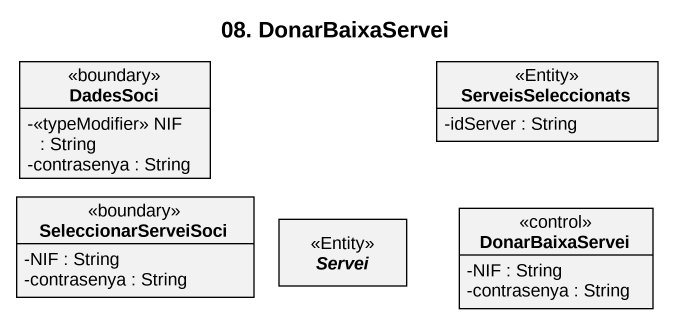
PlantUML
@startuml
title 08. DonarBaixaServei
hide circle
hide empty members
skinparam classAttributeIconSize 0
class DadesSoci <<boundary>> {
  -<<typeModifier>> NIF : String
  -contrasenya : String
}
class ServeisSeleccionats <<Entity>> {
  -idServer : String
}
class SeleccionarServeiSoci <<boundary>> {
  -NIF : String
  -contrasenya : String
}
abstract class Servei <<Entity>>
class DonarBaixaServei <<control>> {
  -NIF : String
  -contrasenya : String
}
@enduml
